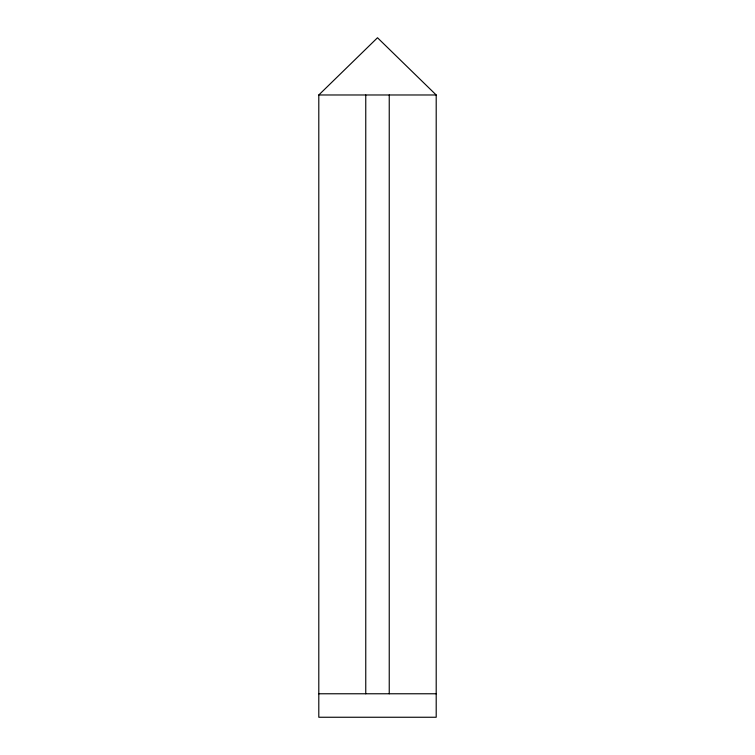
<?xml version="1.0" encoding="UTF-8"?>
<svg xmlns="http://www.w3.org/2000/svg" width="755" height="755" viewBox="0 0 755 755"><rect width="100%" height="100%" fill="white"/><g stroke="black" fill="none" stroke-linecap="round" stroke-linejoin="round"><path stroke-width="1.13" d="M318.799 94.979L377.5 37.75L436.201 94.979L436.201 717.25L318.799 717.25L318.799 94.979L436.201 94.979M318.799 693.769L436.201 693.769M389.24 94.979L389.24 693.769M365.76 94.979L365.76 693.769"/></g></svg>
